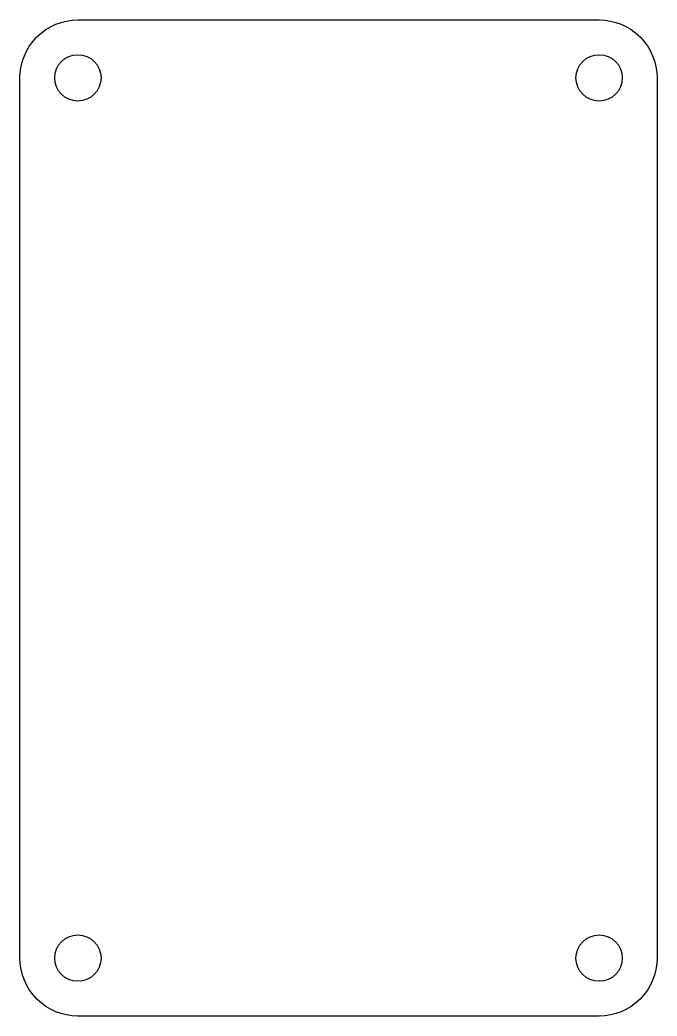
# Model space of a CAD drawing. Header units: millimetres. Extents: x -27.5 to 27.5, y -43 to 43.
import ezdxf

# ---------------------------------------------------------------- set-up
doc = ezdxf.new("R2010")
doc.units = ezdxf.units.MM
doc.layers.get('0').update_dxf_attribs({"linetype": 'CONTINUOUS'})

msp = doc.modelspace()

# ---------------------------------------------------------------- linework, layer by layer
msp.add_lwpolyline([(27.5, -38, -0.414214), (22.5, -43), (-22.5, -43, -0.414214), (-27.5, -38), (-27.5, 38, -0.414214), (-22.5, 43), (22.5, 43, -0.414214), (27.5, 38)], format="xyb", close=True)
for centre in [(-22.5, 38), (22.5, 38), (-22.5, -38), (22.5, -38)]:
    msp.add_circle(centre, 2)

doc.saveas('drawing.dxf')
